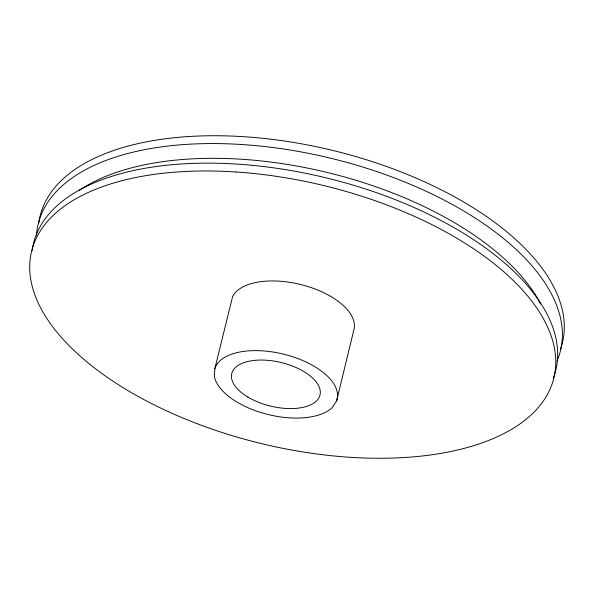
<?xml version="1.0" encoding="UTF-8"?>
<svg xmlns="http://www.w3.org/2000/svg" width="594" height="594" viewBox="0 0 594 594"><rect width="100%" height="100%" fill="white"/><g stroke="black" fill="none" stroke-linecap="round" stroke-linejoin="round"><path stroke-width="0.89" d="M214.798 368.718L214.367 376.492A63.172 31.2 13.6 0 0 266.082 414.018A63.172 31.2 13.6 0 0 332.313 407.514L336.672 400.779L337.281 398.44A63.016 31.126 13.6 0 0 285.647 354.677A63.016 31.126 13.6 0 0 215.704 366.461L214.798 368.718L232.566 296.77A63.016 31.126 13.6 0 1 302.509 284.986A63.016 31.126 13.6 0 1 354.135 328.749L336.672 400.779M38.781 223.262A268.711 132.729 13.6 0 1 332.291 150.327A268.711 132.729 13.6 0 1 560.439 349.272M36.479 235.276A268.711 132.729 13.6 0 1 330.398 158.16A268.711 132.729 13.6 0 1 557.001 361.011M32.143 250.668A268.711 132.729 13.6 0 1 323.195 177.146A268.711 132.729 13.6 0 1 554.603 374.309M554.351 375.104A268.711 132.729 13.6 0 1 553.222 378.252M78.66 190.763A259.452 128.156 13.6 0 1 328.675 172.817A259.452 128.156 13.6 0 1 540.651 304.002M235.87 171.978L227.829 171.518A268.711 132.729 13.6 0 0 102.524 373.975A268.711 132.729 13.6 0 0 544.394 399.45A268.711 132.729 13.6 0 0 235.87 171.978M247.839 397.037A45.404 22.424 13.6 0 0 319.758 395.856A45.404 22.424 13.6 0 0 260.031 360.053A45.404 22.424 13.6 0 0 247.839 397.037"/></g></svg>
